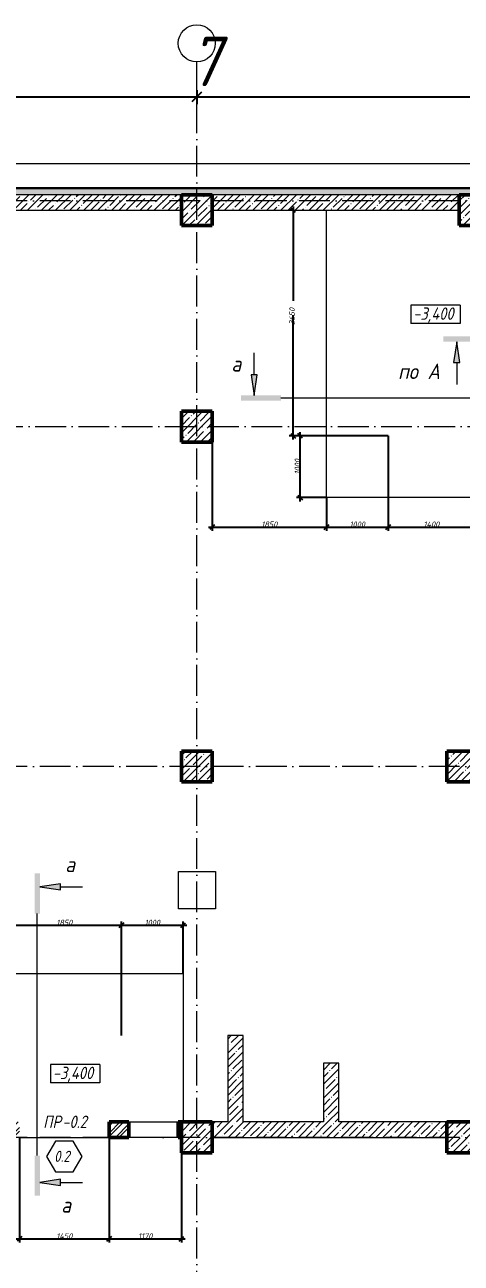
# Model space of a CAD drawing. Header units: millimetres. Extents: x -356862 to 418287, y 0 to 839748.
# Drawn here: x -343688 to -336618, y 489461 to 509497 of the extents above; entities that cross this region are included whole.
import ezdxf

# ---------------------------------------------------------------- set-up
doc = ezdxf.new("R2010")
doc.units = ezdxf.units.MM
doc.linetypes.add('200_ШТРИХ_ш1п0_6_', pattern=[160, 100, -60])
doc.linetypes.add('50_200_ШТРИХ_1Т_ш5_п1_п1_', pattern=[700, 500, -100, 0, -100])
for name, color, linetype, lineweight in [('A-____-____-DIMS', 7, 'Continuous', 9), ('A-____-NOTE-TEXT', 7, 'Continuous', 9), ('A-____-NOTE-TEXT-1', 7, 'Continuous', 5), ('A-DOOR-____-IDEN', 7, 'Continuous', 9), ('A-FLOR-____-OTLN', 7, 'Continuous', 9), ('A-GENM-____-IDEN', 7, 'Continuous', 9), ('A-WALL-____-MCUT', 7, 'Continuous', 13), ('A-WALL-____-MCUT-1', 7, 'Continuous', 9), ('A-WALL-____-MCUT-2', 7, 'Continuous', 50), ('A-WALL-____-MCUT-3', 7, 'Continuous', 9), ('A-WALL-____-PATT-1', 7, 'Continuous', 9), ('A-WALL-FNSH-MCUT-1', 7, 'Continuous', 9), ('G-____-____-DIMS', 7, 'Continuous', 9), ('S-COLS-____-MCUT', 7, 'Continuous', 50), ('S-COLS-____-OTLN', 7, 'Continuous', 9), ('S-GRID-____-IDEN', 7, 'Continuous', 9), ('S-GRID-____-OTLN-1', 7, '50_200_ШТРИХ_1Т_ш5_п1_п1_', 9)]:
    doc.layers.add(name, color=color, linetype=linetype, lineweight=lineweight)
for name, color, linetype, lineweight, true_color in [('A-DETL-GENF-OTLN-4', 9, '200_ШТРИХ_ш1п0_6_', 9, 0x808080), ('A-DETL-GENF-OTLN-5', 7, 'Continuous', 5, 0xc0c0c0), ('A-WALL-____-OTLN-1', 7, 'Continuous', 9, 0x800000), ('A-WALL-____-PATT-2', 7, 'Continuous', 9, 0x787878)]:
    doc.layers.add(name, color=color, linetype=linetype, lineweight=lineweight, true_color=true_color)
doc.styles.add('ISOCPEUR_I', font='isocpeui.ttf', dxfattribs={"width": 0.9, "height": 2.5})
doc.styles.add('ISOCPEUR_I_2', font='isocpeui.ttf', dxfattribs={"width": 0.85, "height": 2.3})
doc.styles.add('ISOCPEUR_I_6', font='isocpeui.ttf', dxfattribs={"width": 0.85, "height": 3.5})
doc.styles.add('ISOCPEUR_I_7', font='isocpeui.ttf', dxfattribs={"width": 0.9, "height": 90})
doc.dimstyles.new('ISO-1_8_0_9К_СРЕДНИЙ_Кладочные', dxfattribs={"dimscale": 304.8, "dimtxt": 89.638306, "dimasz": 0.246063, "dimexe": 0.19685, "dimexo": 0, "dimgap": 0, "dimtad": 1, "dimdec": 3, "dimrnd": 0.001, "dimdsep": 46, "dimtxsty": 'ISOCPEUR_I_7', "dimblk1": 'OBLIQUE', "dimblk2": 'OBLIQUE', "dimsah": 1, "dimcen": 0.09, "dimdle": 0.19685, "dimazin": 0, "dimtfac": 1, "dimtdec": 4, "dimtix": 1, "dimtmove": 2, "dimatfit": 3, "dimfxl": 1, "dimtvp": 1, "dimtolj": 1, "dimtzin": 0, "dimarcsym": 2})
doc.dimstyles.new('ISO-1_8_0_9К_СРЕДНИЙ_Кладочные_1', dxfattribs={"dimscale": 304.8, "dimtxt": 89.638306, "dimasz": 0.246063, "dimexe": 0.19685, "dimexo": 0, "dimgap": 0, "dimtad": 1, "dimdec": 3, "dimrnd": 0.001, "dimdsep": 46, "dimtxsty": 'ISOCPEUR_I_7', "dimblk1": 'OBLIQUE', "dimblk2": 'OBLIQUE', "dimsah": 1, "dimcen": 0.09, "dimdle": 0.19685, "dimazin": 0, "dimtfac": 1, "dimtdec": 4, "dimtix": 1, "dimtmove": 0, "dimatfit": 3, "dimfxl": 1, "dimtvp": 1, "dimtolj": 1, "dimtzin": 0, "dimarcsym": 2})
doc.dimstyles.new('ISO-2_5_0_9К_БОЛЬШОЙ_ОСИ', dxfattribs={"dimscale": 304.8, "dimtxt": 248.995294, "dimasz": 0.492126, "dimexe": 0.393701, "dimexo": 0, "dimgap": 0, "dimtad": 1, "dimdec": 0, "dimzin": 0, "dimdsep": 46, "dimtxsty": 'ISOCPEUR_I', "dimblk1": 'OBLIQUE', "dimblk2": 'OBLIQUE', "dimsah": 1, "dimcen": 0.09, "dimdle": 0.393701, "dimazin": 0, "dimtfac": 1, "dimtdec": 4, "dimtix": 1, "dimtmove": 0, "dimatfit": 3, "dimfxl": 1, "dimtvp": 1, "dimtolj": 1, "dimtzin": 0, "dimarcsym": 2})
pattern_1 = [(45, (-350751.34, 459015.94), (-114.04925, 114.04925), []), (45, (-350637.3, 459015.94), (-114.04925, 114.04925), [201.612, -40.322, 3.353, -36.97])]

# ---------------------------------------------------------------- blocks, each defined once
blk = doc.blocks.new('BSC_Колонна _Прямоугольная - 500х500-25976076-АР1_Кладочный план подвала в осях 1-64_А-ГГ')
at = {"layer": 'S-COLS-____-OTLN'}
h = blk.add_hatch(dxfattribs=at)
h.set_pattern_fill('FP_6', color=256, style=0, pattern_type=2)
h.set_pattern_definition([(45, (-9850, -32481.04), (-114.04925, 114.04925), []), (45, (-9735.95, -32481.04), (-114.04925, 114.04925), [201.613, -40.323, 3.353, -36.97])])
h.paths.add_polyline_path([(-250, -250), (250, -250), (250, 250), (-250, 250)], flags=0)
at = {"layer": 'S-COLS-____-MCUT'}
for p, q in [((250, 250), (-250, 250)), ((-250, 250), (-250, -250)), ((250, -250), (250, 250)), ((-250, -250), (250, -250))]:
    blk.add_line(p, q, dxfattribs=at)
blk = doc.blocks.new('BSC_Колонна _Прямоугольная - 500х700-V3-АР1_Кладочный план подвала в осях 1-64_А-ГГ')
at = {"layer": 'S-COLS-____-OTLN'}
h = blk.add_hatch(dxfattribs=at)
h.set_pattern_fill('FP_10', color=256, style=0, pattern_type=2)
h.set_pattern_definition([(315, (-32481.04, 14250), (114.04925, 114.04925), []), (315, (-32481.04, 14135.95), (114.04925, 114.04925), [201.613, -40.323, 3.353, -36.97])])
h.paths.add_polyline_path([(-250, 350), (-250, -350), (250, -350), (250, 350)], flags=0)
at = {"layer": 'S-COLS-____-MCUT'}
for p, q in [((250, 350), (-250, 350)), ((-250, 350), (-250, -350)), ((250, -350), (250, 350)), ((-250, -350), (250, -350))]:
    blk.add_line(p, q, dxfattribs=at)
blk = doc.blocks.new('BSC_Колонна _Прямоугольная - 500х500-V6-АР1_Кладочный план подвала в осях 1-64_А-ГГ')
at = {"layer": 'S-COLS-____-OTLN'}
h = blk.add_hatch(dxfattribs=at)
h.set_pattern_fill('FP_13', color=256, style=0, pattern_type=2)
h.set_pattern_definition([(45, (-9850, -43981.04), (-114.04925, 114.04925), []), (45, (-9735.95, -43981.04), (-114.04925, 114.04925), [201.613, -40.323, 3.353, -36.97])])
h.paths.add_polyline_path([(-250, -250), (250, -250), (250, 250), (-250, 250)], flags=0)
at = {"layer": 'S-COLS-____-MCUT'}
for p, q in [((250, 250), (-250, 250)), ((-250, 250), (-250, -250)), ((250, -250), (250, 250)), ((-250, -250), (250, -250))]:
    blk.add_line(p, q, dxfattribs=at)
blk = doc.blocks.new('BSC_Колонна _Прямоугольная - 500х500-V79-АР1_Кладочный план подвала в осях 1-64_А-ГГ')
at = {"layer": 'S-COLS-____-OTLN'}
h = blk.add_hatch(dxfattribs=at)
h.set_pattern_fill('FP_90', color=256, style=0, pattern_type=2)
h.set_pattern_definition([(45, (-9850, -47481.04), (-114.04925, 114.04925), []), (45, (-9735.95, -47481.04), (-114.04925, 114.04925), [201.613, -40.323, 3.353, -36.97])])
h.paths.add_polyline_path([(-250, -250), (250, -250), (250, 250), (-250, 250)], flags=0)
at = {"layer": 'S-COLS-____-MCUT'}
for p, q in [((250, 250), (-250, 250)), ((-250, 250), (-250, -250)), ((250, -250), (250, 250)), ((-250, -250), (250, -250))]:
    blk.add_line(p, q, dxfattribs=at)
blk = doc.blocks.new('BSC_Колонна _Прямоугольная - 500х500-V80-АР1_Кладочный план подвала в осях 1-64_А-ГГ')
at = {"layer": 'S-COLS-____-OTLN'}
h = blk.add_hatch(dxfattribs=at)
h.set_pattern_fill('FP_92', color=256, style=0, pattern_type=2)
h.set_pattern_definition([(45, (-9850, -38481.04), (-114.04925, 114.04925), []), (45, (-9735.95, -38481.04), (-114.04925, 114.04925), [201.613, -40.323, 3.353, -36.97])])
h.paths.add_polyline_path([(-250, -250), (250, -250), (250, 250), (-250, 250)], flags=0)
at = {"layer": 'S-COLS-____-MCUT'}
for p, q in [((250, 250), (-250, 250)), ((-250, 250), (-250, -250)), ((250, -250), (250, 250)), ((-250, -250), (250, -250))]:
    blk.add_line(p, q, dxfattribs=at)
blk = doc.blocks.new('BSC_Колонна _Прямоугольная - 500х700-V118-АР1_Кладочный план подвала в осях 1-64_А-ГГ')
at = {"layer": 'S-COLS-____-OTLN'}
h = blk.add_hatch(dxfattribs=at)
h.set_pattern_fill('FP_133', color=256, style=0, pattern_type=2)
h.set_pattern_definition([(315, (-38481.04, 14250), (114.04925, 114.04925), []), (315, (-38481.04, 14135.95), (114.04925, 114.04925), [201.613, -40.323, 3.353, -36.97])])
h.paths.add_polyline_path([(-250, 125), (-250, -350), (250, -350), (250, 350), (-250, 350)], flags=0)
at = {"layer": 'S-COLS-____-MCUT'}
for p, q in [((250, 350), (-250, 350)), ((-250, 350), (-250, -350)), ((250, -350), (250, 350)), ((-250, -350), (250, -350))]:
    blk.add_line(p, q, dxfattribs=at)
blk = doc.blocks.new('DET_L_Имитация разреза_ISO2-5 - Вправо-27490000-АР1_Кладочный план подвала в осях 1-64_А-ГГ')
at = {"layer": 'A-DETL-GENF-OTLN-5'}
blk.add_line((143, 0), (4057, 0), dxfattribs=at)
blk = doc.blocks.new('DET_L_Имитация разреза_ISO2-5 - Низ-28996374-АР1_Кладочный план подвала в осях 1-64_А-ГГ')
at = {"layer": 'A-DETL-GENF-OTLN-5'}
blk.add_line((143, 0), (3657, 0), dxfattribs=at)
blk = doc.blocks.new('Ось сетки - Круг_Ø6_00__ISO-2_5_0_9K_-25732049-АР1_Кладочный план подвала в осях 1-64_А-ГГ')
at = {"layer": 'S-GRID-____-IDEN'}
blk.add_circle((0, 0), 3, dxfattribs=at)
blk = doc.blocks.new('_Oblique')
at = {"color": 0, "linetype": 'ByBlock', "lineweight": -2}
blk.add_line((-0.5, -0.5), (0.5, 0.5), dxfattribs=at)
blk = doc.blocks.new('*D8152')
at = {"layer": 'A-____-____-DIMS', "color": 0, "lineweight": -2, "transparency": 16777216}
for p, q in [((-345421, 508331), (-340781, 508331)), ((-345301, 508437), (-345301, 508211)), ((-340901, 508437), (-340901, 508211))]:
    blk.add_line(p, q, dxfattribs=at)
at = {"layer": 'Defpoints', "color": 0, "transparency": 16777216}
for p in [(-345301, 508437), (-340901, 508437), (-340901, 508331)]:
    blk.add_point(p, dxfattribs=at)
at = {"layer": 'A-____-____-DIMS', "color": 0, "lineweight": -2, "transparency": 16777216, "xscale": 150, "yscale": 150, "zscale": 150, "rotation": 180}
blk.add_blockref('_Oblique', (-345301, 508331), dxfattribs=at)
at = {"layer": 'A-____-____-DIMS', "color": 0, "lineweight": -2, "transparency": 16777216, "xscale": 150, "yscale": 150, "zscale": 150}
blk.add_blockref('_Oblique', (-340901, 508331), dxfattribs=at)
at = {"layer": 'A-____-____-DIMS', "color": 0, "transparency": 16777216, "insert": (-343101, 508332), "char_height": 2.5, "width": 804.45, "attachment_point": 5, "style": 'ISOCPEUR_I'}
blk.add_mtext('\\A1;4400', dxfattribs=at)
blk = doc.blocks.new('*D8153')
at = {"layer": 'A-____-____-DIMS', "color": 0, "lineweight": -2, "transparency": 16777216}
for p, q in [((-341021, 508331), (-336181, 508331)), ((-340901, 508437), (-340901, 508211)), ((-336301, 508437), (-336301, 508211))]:
    blk.add_line(p, q, dxfattribs=at)
at = {"layer": 'Defpoints', "color": 0, "transparency": 16777216}
for p in [(-340901, 508437), (-336301, 508437), (-336301, 508331)]:
    blk.add_point(p, dxfattribs=at)
at = {"layer": 'A-____-____-DIMS', "color": 0, "lineweight": -2, "transparency": 16777216, "xscale": 150, "yscale": 150, "zscale": 150, "rotation": 180}
blk.add_blockref('_Oblique', (-340901, 508331), dxfattribs=at)
at = {"layer": 'A-____-____-DIMS', "color": 0, "lineweight": -2, "transparency": 16777216, "xscale": 150, "yscale": 150, "zscale": 150}
blk.add_blockref('_Oblique', (-336301, 508331), dxfattribs=at)
at = {"layer": 'A-____-____-DIMS', "color": 0, "transparency": 16777216, "insert": (-338601, 508332), "char_height": 2.5, "width": 781.46, "attachment_point": 5, "style": 'ISOCPEUR_I'}
blk.add_mtext('\\A1;4600', dxfattribs=at)
blk = doc.blocks.new('Высотные отметки - 9_5х3_5_h_-17668430-АР1_Кладочный план подвала в осях 1-64_А-ГГ')
at = {"layer": 'G-____-____-DIMS'}
for p, q in [((-4, 3), (-4, 0)), ((4, 3), (-4, 3)), ((4, 3), (4, 0)), ((4, 0), (-4, 0))]:
    blk.add_line(p, q, dxfattribs=at)
blk = doc.blocks.new('*D8218')
at = {"layer": 'A-____-____-DIMS', "color": 0, "lineweight": -2, "transparency": 16777216}
for p, q in [((-339227, 501787), (-339227, 502907)), ((-337801, 502847), (-339287, 502847)), ((-338801, 501847), (-339287, 501847))]:
    blk.add_line(p, q, dxfattribs=at)
at = {"layer": 'Defpoints', "color": 0, "transparency": 16777216}
for p in [(-339227, 502847), (-337801, 502847), (-338801, 501847)]:
    blk.add_point(p, dxfattribs=at)
at = {"layer": 'A-____-____-DIMS', "color": 0, "lineweight": -2, "transparency": 16777216, "xscale": 75, "yscale": 75, "zscale": 75}
for p, rotation in [((-339227, 502847), 90), ((-339227, 501847), 270)]:
    blk.add_blockref('_Oblique', p, dxfattribs=dict(at, rotation=rotation))
at = {"layer": 'A-____-____-DIMS', "color": 0, "transparency": 16777216, "insert": (-339272, 502347), "char_height": 90, "width": 504.73, "attachment_point": 5, "rotation": 90, "style": 'ISOCPEUR_I_7'}
blk.add_mtext('\\A1;1000', dxfattribs=at)
blk = doc.blocks.new('*D8219')
at = {"layer": 'A-____-____-DIMS', "color": 0, "lineweight": -2, "transparency": 16777216}
for p, q in [((-339343, 506557), (-339343, 505029)), ((-339333, 506497), (-339403, 506497)), ((-339343, 502787), (-339343, 504798)), ((-337801, 502847), (-339403, 502847))]:
    blk.add_line(p, q, dxfattribs=at)
at = {"layer": 'Defpoints', "color": 0, "transparency": 16777216}
for p in [(-339343, 506497), (-339333, 506497), (-337801, 502847)]:
    blk.add_point(p, dxfattribs=at)
at = {"layer": 'A-____-____-DIMS', "color": 0, "lineweight": -2, "transparency": 16777216, "xscale": 75, "yscale": 75, "zscale": 75}
for p, rotation in [((-339343, 506497), 90), ((-339343, 502847), 270)]:
    blk.add_blockref('_Oblique', p, dxfattribs=dict(at, rotation=rotation))
at = {"layer": 'A-____-____-DIMS', "color": 0, "transparency": 16777216, "insert": (-339403, 504641), "char_height": 90, "width": 546.1, "attachment_point": 1, "rotation": 90, "line_spacing_factor": 1.149209, "style": 'ISOCPEUR_I_7'}
blk.add_mtext('\\A1;3650', dxfattribs=at)
blk = doc.blocks.new('*D8220')
at = {"layer": 'A-____-____-DIMS', "color": 0, "lineweight": -2, "transparency": 16777216}
for p, q in [((-340651, 502747), (-340651, 501311)), ((-338801, 501847), (-338801, 501311)), ((-340711, 501371), (-338741, 501371))]:
    blk.add_line(p, q, dxfattribs=at)
at = {"layer": 'Defpoints', "color": 0, "transparency": 16777216}
for p in [(-340651, 502747), (-338801, 501847), (-338801, 501371)]:
    blk.add_point(p, dxfattribs=at)
at = {"layer": 'A-____-____-DIMS', "color": 0, "lineweight": -2, "transparency": 16777216, "xscale": 75, "yscale": 75, "zscale": 75, "rotation": 180}
blk.add_blockref('_Oblique', (-340651, 501371), dxfattribs=at)
at = {"layer": 'A-____-____-DIMS', "color": 0, "lineweight": -2, "transparency": 16777216, "xscale": 75, "yscale": 75, "zscale": 75}
blk.add_blockref('_Oblique', (-338801, 501371), dxfattribs=at)
at = {"layer": 'A-____-____-DIMS', "color": 0, "transparency": 16777216, "insert": (-339726, 501416), "char_height": 90, "width": 504.73, "attachment_point": 5, "style": 'ISOCPEUR_I_7'}
blk.add_mtext('\\A1;1850', dxfattribs=at)
blk = doc.blocks.new('*D8221')
at = {"layer": 'A-____-____-DIMS', "color": 0, "lineweight": -2, "transparency": 16777216}
for p, q in [((-337801, 502847), (-337801, 501311)), ((-338801, 501847), (-338801, 501311)), ((-338861, 501371), (-337741, 501371))]:
    blk.add_line(p, q, dxfattribs=at)
at = {"layer": 'Defpoints', "color": 0, "transparency": 16777216}
for p in [(-337801, 502847), (-338801, 501847), (-337801, 501371)]:
    blk.add_point(p, dxfattribs=at)
at = {"layer": 'A-____-____-DIMS', "color": 0, "lineweight": -2, "transparency": 16777216, "xscale": 75, "yscale": 75, "zscale": 75, "rotation": 180}
blk.add_blockref('_Oblique', (-338801, 501371), dxfattribs=at)
at = {"layer": 'A-____-____-DIMS', "color": 0, "lineweight": -2, "transparency": 16777216, "xscale": 75, "yscale": 75, "zscale": 75}
blk.add_blockref('_Oblique', (-337801, 501371), dxfattribs=at)
at = {"layer": 'A-____-____-DIMS', "color": 0, "transparency": 16777216, "insert": (-338301, 501416), "char_height": 90, "width": 504.73, "attachment_point": 5, "style": 'ISOCPEUR_I_7'}
blk.add_mtext('\\A1;1000', dxfattribs=at)
blk = doc.blocks.new('*D8222')
at = {"layer": 'A-____-____-DIMS', "color": 0, "lineweight": -2, "transparency": 16777216}
for p, q in [((-337801, 502847), (-337801, 501311)), ((-336401, 502847), (-336401, 501311)), ((-337861, 501371), (-336341, 501371))]:
    blk.add_line(p, q, dxfattribs=at)
at = {"layer": 'Defpoints', "color": 0, "transparency": 16777216}
for p in [(-337801, 502847), (-336401, 502847), (-336401, 501371)]:
    blk.add_point(p, dxfattribs=at)
at = {"layer": 'A-____-____-DIMS', "color": 0, "lineweight": -2, "transparency": 16777216, "xscale": 75, "yscale": 75, "zscale": 75, "rotation": 180}
blk.add_blockref('_Oblique', (-337801, 501371), dxfattribs=at)
at = {"layer": 'A-____-____-DIMS', "color": 0, "lineweight": -2, "transparency": 16777216, "xscale": 75, "yscale": 75, "zscale": 75}
blk.add_blockref('_Oblique', (-336401, 501371), dxfattribs=at)
at = {"layer": 'A-____-____-DIMS', "color": 0, "transparency": 16777216, "insert": (-337101, 501416), "char_height": 90, "width": 521.28, "attachment_point": 5, "style": 'ISOCPEUR_I_7'}
blk.add_mtext('\\A1;1400', dxfattribs=at)
blk = doc.blocks.new('*D8226')
at = {"layer": 'A-____-____-DIMS', "color": 0, "lineweight": -2, "transparency": 16777216}
for p, q in [((-344031, 494928), (-342061, 494928)), ((-343971, 493147), (-343971, 494988)), ((-342121, 493147), (-342121, 494988))]:
    blk.add_line(p, q, dxfattribs=at)
at = {"layer": 'Defpoints', "color": 0, "transparency": 16777216}
for p in [(-342121, 494928), (-343971, 493147), (-342121, 493147)]:
    blk.add_point(p, dxfattribs=at)
at = {"layer": 'A-____-____-DIMS', "color": 0, "lineweight": -2, "transparency": 16777216, "xscale": 75, "yscale": 75, "zscale": 75, "rotation": 180}
blk.add_blockref('_Oblique', (-343971, 494928), dxfattribs=at)
at = {"layer": 'A-____-____-DIMS', "color": 0, "lineweight": -2, "transparency": 16777216, "xscale": 75, "yscale": 75, "zscale": 75}
blk.add_blockref('_Oblique', (-342121, 494928), dxfattribs=at)
at = {"layer": 'A-____-____-DIMS', "color": 0, "transparency": 16777216, "insert": (-343046, 494973), "char_height": 90, "width": 504.73, "attachment_point": 5, "style": 'ISOCPEUR_I_7'}
blk.add_mtext('\\A1;1850', dxfattribs=at)
blk = doc.blocks.new('*D8227')
at = {"layer": 'A-____-____-DIMS', "color": 0, "lineweight": -2, "transparency": 16777216}
for p, q in [((-342181, 494928), (-341061, 494928)), ((-342121, 493147), (-342121, 494988)), ((-341121, 494147), (-341121, 494988))]:
    blk.add_line(p, q, dxfattribs=at)
at = {"layer": 'Defpoints', "color": 0, "transparency": 16777216}
for p in [(-341121, 494928), (-341121, 494147), (-342121, 493147)]:
    blk.add_point(p, dxfattribs=at)
at = {"layer": 'A-____-____-DIMS', "color": 0, "lineweight": -2, "transparency": 16777216, "xscale": 75, "yscale": 75, "zscale": 75, "rotation": 180}
blk.add_blockref('_Oblique', (-342121, 494928), dxfattribs=at)
at = {"layer": 'A-____-____-DIMS', "color": 0, "lineweight": -2, "transparency": 16777216, "xscale": 75, "yscale": 75, "zscale": 75}
blk.add_blockref('_Oblique', (-341121, 494928), dxfattribs=at)
at = {"layer": 'A-____-____-DIMS', "color": 0, "transparency": 16777216, "insert": (-341621, 494973), "char_height": 90, "width": 504.73, "attachment_point": 5, "style": 'ISOCPEUR_I_7'}
blk.add_mtext('\\A1;1000', dxfattribs=at)
blk = doc.blocks.new('Марка проема - марка проема-27336095-АР1_Кладочный план подвала в осях 1-64_А-ГГ')
at = {"layer": 'A-DOOR-____-IDEN'}
for p, q in [((-1.44, 0.16), (-2.88, -2.33)), ((1.44, 0.16), (-1.44, 0.16)), ((2.88, -2.33), (1.44, 0.16)), ((-2.88, -2.33), (-1.44, -4.82)), ((1.44, -4.82), (2.88, -2.33)), ((-1.44, -4.82), (1.44, -4.82))]:
    blk.add_line(p, q, dxfattribs=at)
blk = doc.blocks.new('*D8273')
at = {"layer": 'A-____-____-DIMS', "color": 0, "lineweight": -2, "transparency": 16777216}
for p, q in [((-343771, 491489), (-343771, 489796)), ((-342321, 491489), (-342321, 489796)), ((-343831, 489856), (-342261, 489856))]:
    blk.add_line(p, q, dxfattribs=at)
at = {"layer": 'Defpoints', "color": 0, "transparency": 16777216}
for p in [(-343771, 491489), (-342321, 491489), (-342321, 489856)]:
    blk.add_point(p, dxfattribs=at)
at = {"layer": 'A-____-____-DIMS', "color": 0, "lineweight": -2, "transparency": 16777216, "xscale": 75, "yscale": 75, "zscale": 75, "rotation": 180}
blk.add_blockref('_Oblique', (-343771, 489856), dxfattribs=at)
at = {"layer": 'A-____-____-DIMS', "color": 0, "lineweight": -2, "transparency": 16777216, "xscale": 75, "yscale": 75, "zscale": 75}
blk.add_blockref('_Oblique', (-342321, 489856), dxfattribs=at)
at = {"layer": 'A-____-____-DIMS', "color": 0, "transparency": 16777216, "insert": (-343046, 489901), "char_height": 90, "width": 521.28, "attachment_point": 5, "style": 'ISOCPEUR_I_7'}
blk.add_mtext('\\A1;1450', dxfattribs=at)
blk = doc.blocks.new('*D8274')
at = {"layer": 'A-____-____-DIMS', "color": 0, "lineweight": -2, "transparency": 16777216}
for p, q in [((-342321, 491489), (-342321, 489796)), ((-341151, 491497), (-341151, 489796)), ((-342381, 489856), (-341091, 489856))]:
    blk.add_line(p, q, dxfattribs=at)
at = {"layer": 'Defpoints', "color": 0, "transparency": 16777216}
for p in [(-342321, 491489), (-341151, 491497), (-341151, 489856)]:
    blk.add_point(p, dxfattribs=at)
at = {"layer": 'A-____-____-DIMS', "color": 0, "lineweight": -2, "transparency": 16777216, "xscale": 75, "yscale": 75, "zscale": 75, "rotation": 180}
blk.add_blockref('_Oblique', (-342321, 489856), dxfattribs=at)
at = {"layer": 'A-____-____-DIMS', "color": 0, "lineweight": -2, "transparency": 16777216, "xscale": 75, "yscale": 75, "zscale": 75}
blk.add_blockref('_Oblique', (-341151, 489856), dxfattribs=at)
at = {"layer": 'A-____-____-DIMS', "color": 0, "transparency": 16777216, "insert": (-341736, 489901), "char_height": 90, "width": 463.36, "attachment_point": 5, "style": 'ISOCPEUR_I_7'}
blk.add_mtext('\\A1;1170', dxfattribs=at)

msp = doc.modelspace()

# ---------------------------------------------------------------- hatches: boundary and pattern name
at = {"layer": 'A-____-NOTE-TEXT-1'}
for points in [[(-336258.2496, 504368.6147), (-336258.2496, 504455.3512), (-336908.2496, 504455.3512), (-336908.2496, 504368.6147), (-336626.6852, 504368.6147)], [(-336742.4015, 504034.9733), (-336642.4015, 504034.9733), (-336692.4015, 504368.6147)], [(-339972.4015, 503500.3512), (-339922.4015, 503833.9927), (-340022.4015, 503833.9927)], [(-340022.4015, 503413.6147), (-339538.2496, 503413.6147), (-339538.2496, 503500.3512), (-340188.2496, 503500.3512), (-340188.2496, 503413.6147)], [(-343442.5476, 495117.0816), (-343442.5476, 495767.0816), (-343529.2842, 495767.0816), (-343529.2842, 495117.0816)], [(-343108.9062, 495501.2335), (-343108.9062, 495601.2335), (-343442.5476, 495551.2335)], [(-343442.5476, 490553.2689), (-343442.5476, 491203.2689), (-343529.2842, 491203.2689), (-343529.2842, 490553.2689)], [(-343108.9062, 490719.1169), (-343108.9062, 490819.1169), (-343442.5476, 490769.1169)]]:
    msp.add_hatch(color=256, dxfattribs=at).paths.add_polyline_path(points, flags=0)
at = {"layer": 'A-WALL-____-PATT-1'}
h = msp.add_hatch(dxfattribs=at)
h.set_pattern_fill('FP_91', color=256, style=0, pattern_type=2)
h.set_pattern_definition([(0, (-350751.34, 459015.94), (120.968, 69.841), [80.645, -161.29]), (120, (-350751.34, 459015.94), (-120.96808, 69.84086), [80.645, -161.29]), (60, (-350751.34, 459015.94), (-8e-05, 139.68186), [0, -161.29, 80.645, 0])])
h.paths.add_polyline_path([(-327201.3432, 506748.983), (-327199.3432, 506748.983), (-327199.3432, 506848.983), (-353303.3432, 506848.983), (-353303.3432, 506748.983), (-329556.6723, 506748.983)], flags=0)
h = msp.add_hatch(dxfattribs=at)
h.set_pattern_fill('FP_1', color=256, style=0, pattern_type=2)
h.set_pattern_definition(pattern_1)
h.paths.add_polyline_path([(-341151.3432, 506496.983), (-341151.3432, 506746.983), (-345151.3432, 506746.983), (-345151.3432, 506496.983), (-343696.6982, 506496.983)], flags=0)
h = msp.add_hatch(dxfattribs=at)
h.set_pattern_fill('FP_1', color=256, style=0, pattern_type=2)
h.set_pattern_definition(pattern_1)
h.paths.add_polyline_path([(-336651.3432, 506496.983), (-336651.3432, 506746.983), (-340651.3432, 506746.983), (-340651.3432, 506496.983)], flags=0)
h = msp.add_hatch(dxfattribs=at)
h.set_pattern_fill('FP_1', color=256, style=0, pattern_type=2)
h.set_pattern_definition(pattern_1)
h.paths.add_polyline_path([(-340151.3432, 491746.983), (-340151.3432, 493146.983), (-340401.3432, 493146.983), (-340401.3432, 491746.983)], flags=0)
h = msp.add_hatch(dxfattribs=at)
h.set_pattern_fill('FP_1', color=256, style=0, pattern_type=2)
h.set_pattern_definition(pattern_1)
h.paths.add_polyline_path([(-338601.3432, 491746.983), (-338601.3432, 492696.983), (-338851.3432, 492696.983), (-338851.3432, 491746.983)], flags=0)
h = msp.add_hatch(dxfattribs=at)
h.set_pattern_fill('FP_1', color=256, style=0, pattern_type=2)
h.set_pattern_definition(pattern_1)
h.paths.add_polyline_path([(-336851.3432, 491496.983), (-336851.3432, 491746.983), (-340651.3432, 491746.983), (-340651.3432, 491496.983)], flags=0)
at = {"layer": 'A-WALL-____-PATT-2'}
h = msp.add_hatch(dxfattribs=at)
h.set_pattern_fill('FP_5', color=256, style=0, pattern_type=2)
h.set_pattern_definition([(45, (-350751.34, 459015.94), (-85.5366, 85.5366), []), (45, (-350694.32, 459015.94), (-85.5366, 85.5366), [])])
h.paths.add_polyline_path([(-341151.3432, 491496.983), (-341151.3432, 491746.983), (-341201.3432, 491746.983), (-341201.3432, 491496.983)], flags=0)
h.paths.add_polyline_path([(-342321.3432, 491496.983), (-342001.3432, 491496.983), (-342001.3432, 491746.983), (-342321.3432, 491746.983)], flags=0)
h.paths.add_polyline_path([(-343771.3432, 491496.983), (-343771.3432, 491746.983), (-345151.3432, 491746.983), (-345151.3432, 491496.983)], flags=0)
at = {"layer": 'S-COLS-____-OTLN'}
h = msp.add_hatch(dxfattribs=at)
h.set_pattern_fill('FP_1', color=256, style=0, pattern_type=2)
h.set_pattern_definition(pattern_1)
h.paths.add_polyline_path([(-336651.3432, 506246.983), (-336151.3432, 506246.983), (-336151.3432, 506746.983), (-336651.3432, 506746.983)], flags=0)

# ---------------------------------------------------------------- linework, layer by layer
at = {"layer": 'A-____-NOTE-TEXT'}
for p, q in [((-336692.4015, 504368.6147), (-336742.4015, 504034.9733)), ((-336642.4015, 504034.9733), (-336692.4015, 504368.6147)), ((-339972.4015, 503833.9927), (-339972.4015, 504190.2427)), ((-336742.4015, 504034.9733), (-336642.4015, 504034.9733)), ((-336692.4015, 504034.9733), (-336692.4015, 503678.7233)), ((-339922.4015, 503833.9927), (-340022.4015, 503833.9927)), ((-340022.4015, 503833.9927), (-339972.4015, 503500.3512)), ((-339972.4015, 503500.3512), (-339922.4015, 503833.9927)), ((-343108.9062, 495601.2335), (-343442.5476, 495551.2335)), ((-343442.5476, 495551.2335), (-343108.9062, 495501.2335)), ((-343108.9062, 495501.2335), (-343108.9062, 495601.2335)), ((-343108.9062, 495551.2335), (-342752.6562, 495551.2335)), ((-343108.9062, 490819.1169), (-343442.5476, 490769.1169)), ((-343442.5476, 490769.1169), (-343108.9062, 490719.1169)), ((-343108.9062, 490719.1169), (-343108.9062, 490819.1169)), ((-343108.9062, 490769.1169), (-342752.6562, 490769.1169))]:
    msp.add_line(p, q, dxfattribs=at)
at = {"layer": 'A-FLOR-____-OTLN'}
for p, q in [((-326701.3432, 507246.983), (-353701.3432, 507246.983)), ((-338801.3432, 501846.983), (-338801.3432, 506496.983)), ((-335401.3432, 501846.983), (-338801.3432, 501846.983)), ((-341200.4187, 495196.983), (-341200.4187, 495796.983)), ((-341200.4187, 495796.983), (-340600.4187, 495796.983)), ((-340600.4187, 495796.983), (-340600.4187, 495196.983)), ((-340600.4187, 495196.983), (-341200.4187, 495196.983)), ((-344971.3432, 494146.983), (-341121.3432, 494146.983)), ((-341121.3432, 494146.983), (-341121.3432, 491746.983)), ((-343771.3432, 491496.983), (-342321.3432, 491496.983))]:
    msp.add_line(p, q, dxfattribs=at)
at = {"layer": 'A-WALL-____-MCUT'}
for p, q in [((-327091.3432, 506856.983), (-353311.3432, 506856.983)), ((-353303.3432, 506848.983), (-327099.3432, 506848.983))]:
    msp.add_line(p, q, dxfattribs=at)
at = {"layer": 'A-WALL-____-MCUT-1'}
for p, q in [((-341151.3432, 506746.983), (-345151.3432, 506746.983)), ((-336651.3432, 506746.983), (-340651.3432, 506746.983)), ((-336651.3432, 506496.983), (-336651.3432, 506746.983)), ((-345151.3432, 506496.983), (-341151.3432, 506496.983)), ((-340651.3432, 506496.983), (-336651.3432, 506496.983)), ((-340151.3432, 493146.983), (-340401.3432, 493146.983)), ((-340401.3432, 493146.983), (-340401.3432, 491746.983)), ((-340151.3432, 491746.983), (-340151.3432, 493146.983)), ((-338601.3432, 492696.983), (-338851.3432, 492696.983)), ((-338851.3432, 492696.983), (-338851.3432, 491746.983)), ((-338601.3432, 491746.983), (-338601.3432, 492696.983)), ((-340401.3432, 491746.983), (-340651.3432, 491746.983)), ((-338851.3432, 491746.983), (-340151.3432, 491746.983)), ((-336851.3432, 491746.983), (-338601.3432, 491746.983)), ((-340651.3432, 491496.983), (-336851.3432, 491496.983))]:
    msp.add_line(p, q, dxfattribs=at)
at = {"layer": 'A-WALL-____-MCUT-2'}
for p, q in [((-342001.3432, 491746.983), (-342321.3432, 491746.983)), ((-342321.3432, 491746.983), (-342321.3432, 491496.983)), ((-342001.3432, 491496.983), (-342001.3432, 491746.983)), ((-341151.3432, 491746.983), (-341201.3432, 491746.983)), ((-341201.3432, 491746.983), (-341201.3432, 491496.983)), ((-342321.3432, 491496.983), (-342001.3432, 491496.983)), ((-341201.3432, 491496.983), (-341151.3432, 491496.983))]:
    msp.add_line(p, q, dxfattribs=at)
at = {"layer": 'A-WALL-____-MCUT-3'}
msp.add_line((-353203.3432, 506748.983), (-327199.3432, 506748.983), dxfattribs=at)
at = {"layer": 'A-WALL-____-OTLN-1'}
for p, q in [((-342001.3432, 491746.983), (-341201.3432, 491746.983)), ((-341201.3432, 491496.983), (-342001.3432, 491496.983))]:
    msp.add_line(p, q, dxfattribs=at)
at = {"layer": 'A-WALL-FNSH-MCUT-1'}
msp.add_line((-336651.3432, 506746.983), (-336151.3432, 506746.983), dxfattribs=at)
at = {"layer": 'S-COLS-____-MCUT'}
for p, q in [((-336151.3432, 506746.983), (-336651.3432, 506746.983)), ((-336651.3432, 506746.983), (-336651.3432, 506246.983)), ((-336651.3432, 506246.983), (-336151.3432, 506246.983))]:
    msp.add_line(p, q, dxfattribs=at)
at = {"layer": 'S-GRID-____-OTLN-1'}
for p, q in [((-340901.3432, 454533.3346), (-340901.3432, 508896.9006)), ((-324043.6041, 506646.983), (-355420.1134, 506646.983)), ((-355420.1134, 502996.983), (-324043.6041, 502996.983)), ((-324043.6041, 497496.983), (-355420.1134, 497496.983)), ((-324043.6041, 491496.983), (-355420.1134, 491496.983))]:
    msp.add_line(p, q, dxfattribs=at)

# ---------------------------------------------------------------- block references
at = {"layer": 'A-DETL-GENF-OTLN-4'}
for name, p, rotation in [('DET_L_Имитация разреза_ISO2-5 - Низ-28996374-АР1_Кладочный план подвала в осях 1-64_А-ГГ', (-335881.3432, 503456.983), 180), ('DET_L_Имитация разреза_ISO2-5 - Вправо-27490000-АР1_Кладочный план подвала в осях 1-64_А-ГГ', (-343485.9159, 491060.1752), 89.99999999999994)]:
    msp.add_blockref(name, p, dxfattribs=dict(at, rotation=rotation))
at = {"layer": 'A-DOOR-____-IDEN', "xscale": 99.99999999999993, "yscale": 99.99999999999993, "zscale": 99.99999999999993}
msp.add_blockref('Марка проема - марка проема-27336095-АР1_Кладочный план подвала в осях 1-64_А-ГГ', (-343046.3432, 491421.983), dxfattribs=at)
at = {"layer": 'G-____-____-DIMS', "xscale": 99.99999999999993, "yscale": 99.99999999999993, "zscale": 99.99999999999993}
for p in [(-337034.8164, 504663.1426), (-342872.2548, 492378.9242)]:
    msp.add_blockref('Высотные отметки - 9_5х3_5_h_-17668430-АР1_Кладочный план подвала в осях 1-64_А-ГГ', p, dxfattribs=at)
at = {"layer": 'S-COLS-____-OTLN'}
for name, p in [('BSC_Колонна _Прямоугольная - 500х500-V79-АР1_Кладочный план подвала в осях 1-64_А-ГГ', (-340901.3432, 506496.983)), ('BSC_Колонна _Прямоугольная - 500х500-V6-АР1_Кладочный план подвала в осях 1-64_А-ГГ', (-340901.3432, 502996.983)), ('BSC_Колонна _Прямоугольная - 500х500-V80-АР1_Кладочный план подвала в осях 1-64_А-ГГ', (-340901.3432, 497496.983)), ('BSC_Колонна _Прямоугольная - 500х500-25976076-АР1_Кладочный план подвала в осях 1-64_А-ГГ', (-340901.3432, 491496.983))]:
    msp.add_blockref(name, p, dxfattribs=at)
at = {"layer": 'S-COLS-____-OTLN', "rotation": 89.9999999999999}
for name, p in [('BSC_Колонна _Прямоугольная - 500х700-V118-АР1_Кладочный план подвала в осях 1-64_А-ГГ', (-336501.3432, 497496.983)), ('BSC_Колонна _Прямоугольная - 500х700-V3-АР1_Кладочный план подвала в осях 1-64_А-ГГ', (-336501.3432, 491496.983))]:
    msp.add_blockref(name, p, dxfattribs=at)
at = {"layer": 'S-GRID-____-IDEN', "xscale": 99.99999999999993, "yscale": 99.99999999999993, "zscale": 99.99999999999993}
msp.add_blockref('Ось сетки - Круг_Ø6_00__ISO-2_5_0_9K_-25732049-АР1_Кладочный план подвала в осях 1-64_А-ГГ', (-340901.3432, 509196.9006), dxfattribs=at)

# ---------------------------------------------------------------- texts
at = {"layer": 'A-____-NOTE-TEXT', "char_height": 250, "attachment_point": 1, "style": 'ISOCPEUR_I'}
for s, insert, width in [('\\fISOCPEUR|b0|i1|c204|p34|;\\W.9;а', (-340341.61, 504136.7806), 223.670813), ('по', (-337641.8178, 504015.4463), 404.0505), ('\\fISOCPEUR|b0|i1|c204|p34|;\\W.9;А', (-337165.5678, 504015.4463), 252.531563), ('\\fISOCPEUR|b0|i1|c204|p34|;\\W.9;а', (-343033.5255, 496039.2417), 223.670813), ('\\fISOCPEUR|b0|i1|c204|p34|;\\W.9;а', (-343098.2944, 490529.4154), 223.670813)]:
    msp.add_mtext(s, dxfattribs=dict(at, insert=insert, width=width))
at = {"layer": 'A-DOOR-____-IDEN', "insert": (-343212.1323, 491280.8025), "char_height": 180, "width": 353.544187, "attachment_point": 1, "style": 'ISOCPEUR_I_6'}
msp.add_mtext('0.2', dxfattribs=at)
at = {"layer": 'A-GENM-____-IDEN', "char_height": 200, "attachment_point": 1, "style": 'ISOCPEUR_I_2'}
for s, insert, width in [('ПР', (-343389.3499, 491849.0991), 375.18975), ('-0.2', (-343079.7874, 491849.0991), 548.35425)]:
    msp.add_mtext(s, dxfattribs=dict(at, insert=insert, width=width))
at = {"layer": 'G-____-____-DIMS', "char_height": 200, "width": 865.279833, "attachment_point": 1, "line_spacing_factor": 1.149209, "style": 'ISOCPEUR_I_2'}
for insert in [(-337395.3497, 504924.4338), (-343232.788, 492640.2154)]:
    msp.add_mtext('-3,400', dxfattribs=dict(at, insert=insert))
at = {"layer": 'S-GRID-____-IDEN', "insert": (-341023.0216, 509305.6752), "char_height": 800, "width": 202.02525, "attachment_point": 1, "style": 'ISOCPEUR_I'}
msp.add_mtext('\\fISOCPEUR|b0|i1|c204|p34|;\\W.9;7', dxfattribs=at)

# ---------------------------------------------------------------- dimensions: what is measured, and where the dimension line sits
at = {"layer": 'A-____-____-DIMS'}
for base, p1, p2, dimstyle, override, picture, middle in [((-340901.3432, 508330.7253), (-345301.3432, 508436.7913), (-340901.3432, 508436.7913), 'ISO-2_5_0_9К_БОЛЬШОЙ_ОСИ', {"dimtxt": 400, "dimpost": '<>', "dimfxl": 4400}, '*D8152', (-343101.3432, 508331.9753)), ((-336301.3432, 508330.7253), (-340901.3432, 508436.7913), (-336301.3432, 508436.7913), 'ISO-2_5_0_9К_БОЛЬШОЙ_ОСИ', {"dimtxt": 400, "dimpost": '<>', "dimfxl": 4600}, '*D8153', (-338601.3432, 508331.9753)), ((-338801.3432, 501370.7336), (-340651.3432, 502746.983), (-338801.3432, 501846.983), 'ISO-1_8_0_9К_СРЕДНИЙ_Кладочные', {"dimtxt": 400, "dimpost": '<>', "dimfxl": 2057.304061}, '*D8220', (-339726.3432, 501415.7336)), ((-337801.3432, 501370.7336), (-338801.3432, 501846.983), (-337801.3432, 502846.983), 'ISO-1_8_0_9К_СРЕДНИЙ_Кладочные', {"dimtxt": 400, "dimpost": '<>', "dimfxl": 1414.213562}, '*D8221', (-338301.3432, 501415.7336)), ((-336401.3432, 501370.7336), (-337801.3432, 502846.983), (-336401.3432, 502846.983), 'ISO-1_8_0_9К_СРЕДНИЙ_Кладочные', {"dimtxt": 400, "dimpost": '<>', "dimfxl": 1400}, '*D8222', (-337101.3432, 501415.7336)), ((-342121.3432, 494928.1635), (-343971.3432, 493146.983), (-342121.3432, 493146.983), 'ISO-1_8_0_9К_СРЕДНИЙ_Кладочные', {"dimtxt": 400, "dimpost": '<>', "dimfxl": 1850}, '*D8226', (-343046.3432, 494973.1635)), ((-341121.3432, 494928.1635), (-342121.3432, 493146.983), (-341121.3432, 494146.983), 'ISO-1_8_0_9К_СРЕДНИЙ_Кладочные', {"dimtxt": 400, "dimpost": '<>', "dimfxl": 1414.213562}, '*D8227', (-341621.3432, 494973.1635)), ((-342321.3432, 489855.7029), (-343771.3432, 491488.983), (-342321.3432, 491488.983), 'ISO-1_8_0_9К_СРЕДНИЙ_Кладочные', {"dimtxt": 400, "dimpost": '<>', "dimfxl": 1450}, '*D8273', (-343046.3432, 489900.7029)), ((-341151.3432, 489855.7029), (-342321.3432, 491488.983), (-341151.3432, 491496.983), 'ISO-1_8_0_9К_СРЕДНИЙ_Кладочные', {"dimtxt": 400, "dimpost": '<>', "dimfxl": 1170.02735}, '*D8274', (-341736.3432, 489901.2825))]:
    dim = msp.add_linear_dim(base=base, p1=p1, p2=p2, dimstyle=dimstyle, override=override, dxfattribs=at)
    dim.commit()
    dim.dimension.update_dxf_attribs({"geometry": picture, "text_midpoint": middle})
dim = msp.add_linear_dim(base=(-339342.5849, 506496.983), p1=(-337801.3432, 502846.983), p2=(-339333.4888, 506496.983), angle=90, dimstyle='ISO-1_8_0_9К_СРЕДНИЙ_Кладочные_1', override={"dimtxt": 400, "dimpost": '<>', "dimfxl": 3958.531313}, dxfattribs=at)
dim.commit()
dim.dimension.update_dxf_attribs({"geometry": '*D8219', "text_midpoint": (-339342.5849, 504913.7283), "dimtype": 160, "text_rotation": 90})
dim = msp.add_linear_dim(base=(-339227.4228, 502846.983), p1=(-338801.3432, 501846.983), p2=(-337801.3432, 502846.983), angle=90, dimstyle='ISO-1_8_0_9К_СРЕДНИЙ_Кладочные', override={"dimtxt": 400, "dimpost": '<>', "dimfxl": 1414.213562}, dxfattribs=at)
dim.commit()
dim.dimension.update_dxf_attribs({"geometry": '*D8218', "text_midpoint": (-339272.4228, 502346.983)})

doc.saveas('drawing.dxf')
